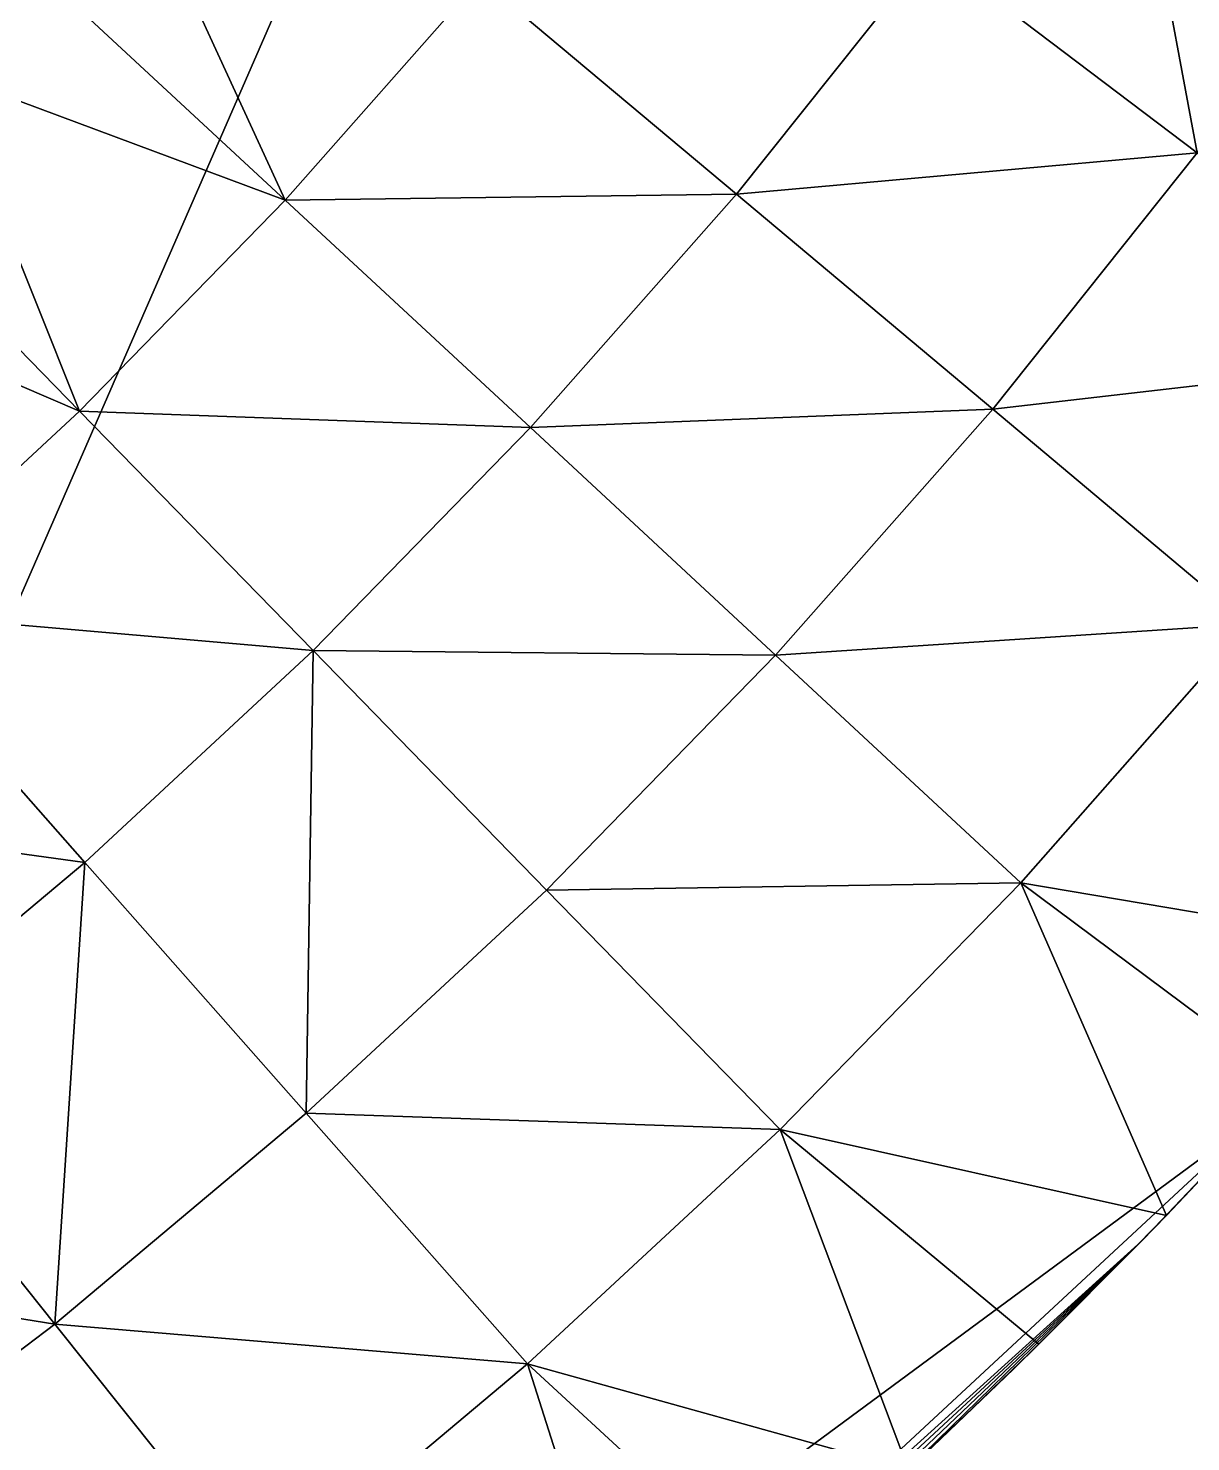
# Model space of a CAD drawing. Header units: millimetres. Extents: x -3250 to 5350, y -3250 to 3250.
# Drawn here: x 1827 to 2349, y -2359 to -1725 of the extents above; entities that cross this region are included whole.
import ezdxf

# ---------------------------------------------------------------- set-up
doc = ezdxf.new("R2010")
doc.units = ezdxf.units.MM
doc.header["$MEASUREMENT"] = 0
doc.layers.add('MESH_3D', color=2, linetype='CONTINUOUS')

msp = doc.modelspace()

# ---------------------------------------------------------------- linework, layer by layer
at = {"layer": 'MESH_3D'}
for points in [[(2150.48, 2436.79, 32500), (-3128.53, 880.23, 32500), (-2326.57, -2269.27, 32500)], [(2150.48, 2436.79, 32500), (-2326.57, -2269.27, 32500), (3105.61, 957.95, 32500)], [(3105.61, 957.95, 32500), (-2326.57, -2269.27, 32500), (-1962.36, -2590.68, 32500)], [(3105.61, 957.95, 32500), (-1962.36, -2590.68, 32500), (-1625, -2814.58, 32500)], [(3105.61, 957.95, 32500), (-1625, -2814.58, 32500), (-723.19, -3168.52, 32500)], [(3105.61, 957.95, 32500), (-723.19, -3168.52, 32500), (1410.12, -2928.15, 32500)], [(3105.61, 957.95, 32500), (1410.12, -2928.15, 32500), (2382.42, -2210.56, 32500)], [(2351.54, -1781.22, 24600), (2231.97, -1690.65, 24400), (2313.47, -1577.3, 24400)], [(2437.4, -1661.79, 24600), (2351.54, -1781.22, 24600), (2313.47, -1577.3, 24400)], [(1942.59, -1802.46, 24200), (1832.63, -1700.43, 24000), (1874.45, -1654.21, 24000)], [(2030.02, -1703.39, 24200), (1942.59, -1802.46, 24200), (1874.45, -1654.21, 24000)], [(2231.97, -1690.65, 24400), (2144.92, -1799.81, 24400), (2030.02, -1703.39, 24200)], [(2351.54, -1781.22, 24600), (2144.92, -1799.81, 24400), (2231.97, -1690.65, 24400)], [(1831.76, -1699.63, -38.42), (1832.63, -1700.43), (1788.82, -1744.77, -38.42)], [(1808.29, -1720.29, -71.93), (1831.76, -1699.63, -38.42), (1788.82, -1744.77, -38.42)], [(1788.82, -1744.77, -38.42), (1832.63, -1700.43), (1789.67, -1745.59)], [(1832.63, -1700.43, 24000), (1789.67, -1745.59, 24000), (1789.67, -1745.59)], [(1832.63, -1700.43, 24000), (1789.67, -1745.59), (1832.63, -1700.43)], [(1942.59, -1802.46, 24200), (1789.67, -1745.59, 24000), (1832.63, -1700.43, 24000)], [(2144.92, -1799.81, 24400), (1942.59, -1802.46, 24200), (2030.02, -1703.39, 24200)], [(1850.33, -1897.05, 24200), (1745.59, -1789.67, 24000), (1789.67, -1745.59, 24000)], [(1942.59, -1802.46, 24200), (1850.33, -1897.05, 24200), (1789.67, -1745.59, 24000)], [(2351.54, -1781.22, 24600), (2259.83, -1896.22, 24600), (2144.92, -1799.81, 24400)], [(2471.11, -1871.79, 24800), (2259.83, -1896.22, 24600), (2351.54, -1781.22, 24600)], [(1850.33, -1897.05, 24200), (1700.43, -1832.63, 24000), (1745.59, -1789.67, 24000)], [(2144.92, -1799.81, 24400), (2052.55, -1904.48, 24400), (1942.59, -1802.46, 24200)], [(2259.83, -1896.22, 24600), (2052.55, -1904.48, 24400), (2144.92, -1799.81, 24400)], [(2052.55, -1904.48, 24400), (1850.33, -1897.05, 24200), (1942.59, -1802.46, 24200)], [(1850.33, -1897.05, 24200), (1753.47, -1986.92, 24200), (1700.43, -1832.63, 24000)], [(2471.11, -1871.79, 24800), (2374.74, -1992.64, 24800), (2259.83, -1896.22, 24600)], [(1955.06, -2004.43, 24400), (1753.47, -1986.92, 24200), (1850.33, -1897.05, 24200)], [(2052.55, -1904.48, 24400), (1955.06, -2004.43, 24400), (1850.33, -1897.05, 24200)], [(2259.83, -1896.22, 24600), (2162.5, -2006.51, 24600), (2052.55, -1904.48, 24400)], [(2374.74, -1992.64, 24800), (2162.5, -2006.51, 24600), (2259.83, -1896.22, 24600)], [(2162.5, -2006.51, 24600), (1955.06, -2004.43, 24400), (2052.55, -1904.48, 24400)], [(1852.72, -2099.39, 24400), (1652.25, -2071.85, 24200), (1753.47, -1986.92, 24200)], [(1955.06, -2004.43, 24400), (1852.72, -2099.39, 24400), (1753.47, -1986.92, 24200)], [(2374.74, -1992.64, 24800), (2272.46, -2108.54, 24800), (2162.5, -2006.51, 24600)], [(2374.74, -1992.64, 24800), (2447.56, -2138.21, 25000), (2272.46, -2108.54, 24800)], [(1951.97, -2211.85, 24600), (1852.72, -2099.39, 24400), (1955.06, -2004.43, 24400)], [(2059.8, -2111.81, 24600), (1951.97, -2211.85, 24600), (1955.06, -2004.43, 24400)], [(2162.5, -2006.51, 24600), (2059.8, -2111.81, 24600), (1955.06, -2004.43, 24400)], [(2272.46, -2108.54, 24800), (2059.8, -2111.81, 24600), (2162.5, -2006.51, 24600)], [(1852.72, -2099.39, 24400), (1745.77, -2189.13, 24400), (1652.25, -2071.85, 24200)], [(1839.29, -2306.4, 24600), (1745.77, -2189.13, 24400), (1852.72, -2099.39, 24400)], [(1951.97, -2211.85, 24600), (1839.29, -2306.4, 24600), (1852.72, -2099.39, 24400)], [(2272.46, -2108.54, 24800), (2164.53, -2219.19, 24800), (2059.8, -2111.81, 24600)], [(2272.46, -2108.54, 24800), (2337.7, -2257.8, 25000), (2164.53, -2219.19, 24800)], [(2272.46, -2108.54, 24800), (2393.38, -2198.69, 25000), (2337.7, -2257.8, 25000)], [(2272.46, -2108.54, 24800), (2447.56, -2138.21, 25000), (2393.38, -2198.69, 25000)], [(2164.53, -2219.19, 24800), (1951.97, -2211.85, 24600), (2059.8, -2111.81, 24600)], [(1839.29, -2306.4, 24600), (1634.48, -2273.43, 24400), (1745.77, -2189.13, 24400)], [(2382.42, -2210.56, 32500), (2337.7, -2257.8, 25000), (2393.38, -2198.69, 25000)], [(2382.42, -2210.56, 32500), (1410.12, -2928.15, 32500), (2026.34, -2540.95, 32500)], [(2051.23, -2324.32, 24800), (1839.29, -2306.4, 24600), (1951.97, -2211.85, 24600)], [(2164.53, -2219.19, 24800), (2051.23, -2324.32, 24800), (1951.97, -2211.85, 24600)], [(2382.42, -2210.56, 32500), (2026.34, -2540.95, 32500), (2326.57, -2269.27, 32500)], [(2382.42, -2210.56, 32500), (2326.57, -2269.27, 32500), (2337.7, -2257.8, 25000)], [(2164.53, -2219.19, 24800), (2222.01, -2371.75, 25000), (2051.23, -2324.32, 24800)], [(2164.53, -2219.19, 24800), (2280.57, -2315.49, 25000), (2222.01, -2371.75, 25000)], [(2164.53, -2219.19, 24800), (2337.7, -2257.8, 25000), (2280.57, -2315.49, 25000)], [(2326.57, -2269.27, 32500), (2280.57, -2315.49, 25000), (2337.7, -2257.8, 25000)], [(1839.29, -2306.4, 24600), (1722.04, -2395.22, 24600), (1634.48, -2273.43, 24400)], [(2326.57, -2269.27, 32500), (2026.34, -2540.95, 32500), (2089.06, -2489.64, 32500)], [(2326.57, -2269.27, 32500), (2089.06, -2489.64, 32500), (2150.48, -2436.79, 32500)], [(2326.57, -2269.27, 32500), (2150.48, -2436.79, 32500), (2210.56, -2382.42, 32500)], [(2326.57, -2269.27, 32500), (2210.56, -2382.42, 32500), (2269.27, -2326.57, 32500)], [(2326.57, -2269.27, 32500), (2269.27, -2326.57, 32500), (2280.57, -2315.49, 25000)], [(1932.82, -2423.68, 24800), (1722.04, -2395.22, 24600), (1839.29, -2306.4, 24600)], [(2051.23, -2324.32, 24800), (1932.82, -2423.68, 24800), (1839.29, -2306.4, 24600)], [(2269.27, -2326.57, 32500), (2222.01, -2371.75, 25000), (2280.57, -2315.49, 25000)], [(2051.23, -2324.32, 24800), (2100.77, -2479.77, 25000), (1932.82, -2423.68, 24800)], [(2051.23, -2324.32, 24800), (2162.06, -2426.52, 25000), (2100.77, -2479.77, 25000)], [(2051.23, -2324.32, 24800), (2222.01, -2371.75, 25000), (2162.06, -2426.52, 25000)], [(2269.27, -2326.57, 32500), (2210.56, -2382.42, 32500), (2222.01, -2371.75, 25000)]]:
    msp.add_3dface(points, dxfattribs=at)

doc.saveas('drawing.dxf')
